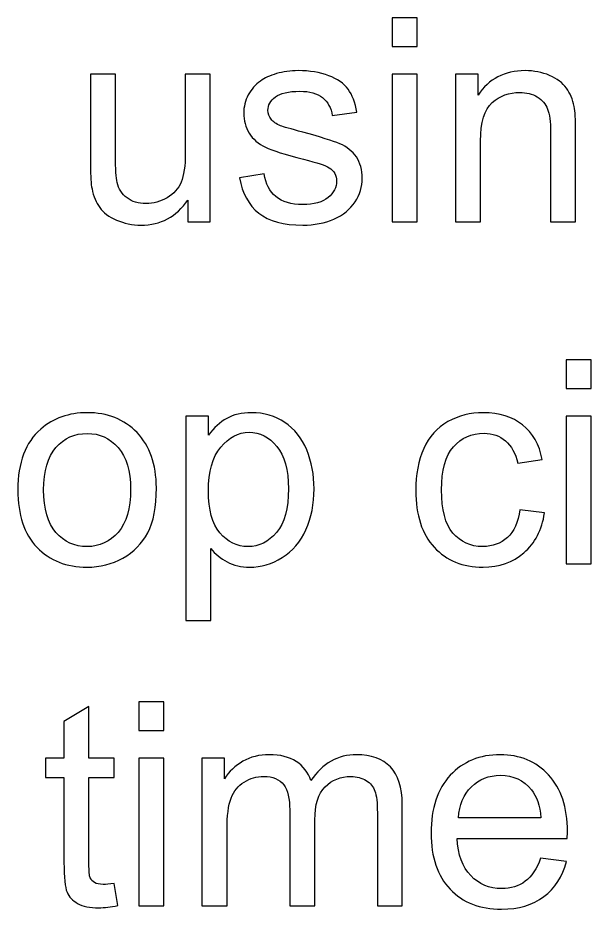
# Model space of a CAD drawing. Header units: centimetres. Extents: x -233 to -82, y 123 to 153.
# Drawn here: x -166.408 to -165.699, y 148.285 to 149.388 of the extents above; entities that cross this region are included whole.
import ezdxf

# ---------------------------------------------------------------- set-up
doc = ezdxf.new("R2010")
doc.units = ezdxf.units.CM
doc.header["$MEASUREMENT"] = 0
doc.layers.add('layer 1', color=7, linetype='Continuous')

msp = doc.modelspace()

# ---------------------------------------------------------------- linework, layer by layer
at = {"layer": 'layer 1'}
for points, knots in [([(-165.9449, 149.35285), (-165.9449, 149.35285), (-165.9449, 149.38845), (-165.9449, 149.38845), (-165.9449, 149.38845), (-165.9449, 149.38845), (-165.9139, 149.38845), (-165.9139, 149.38845), (-165.9139, 149.38845), (-165.9139, 149.38845), (-165.9139, 149.35285), (-165.9139, 149.35285), (-165.9139, 149.35285), (-165.9139, 149.35285), (-165.9449, 149.35285), (-165.9449, 149.35285)], [0, 0, 0, 0, 0.2, 0.2, 0.2, 0.2, 0.4, 0.4, 0.4, 0.4, 0.6, 0.6, 0.6, 0.6, 1, 1, 1, 1]), ([(-166.1978, 149.13595), (-166.1978, 149.13595), (-166.1978, 149.16285), (-166.1978, 149.16285), (-166.1978, 149.16285), (-166.212, 149.14215), (-166.2313, 149.13185), (-166.2558, 149.13185), (-166.2558, 149.13185), (-166.2666, 149.13185), (-166.2767, 149.13395), (-166.286, 149.13805), (-166.286, 149.13805), (-166.2954, 149.14215), (-166.3024, 149.14735), (-166.3069, 149.15365), (-166.3069, 149.15365), (-166.3114, 149.15985), (-166.3146, 149.16755), (-166.3164, 149.17665), (-166.3164, 149.17665), (-166.3177, 149.18275), (-166.3183, 149.19235), (-166.3183, 149.20555), (-166.3183, 149.20555), (-166.3183, 149.20555), (-166.3183, 149.31885), (-166.3183, 149.31885), (-166.3183, 149.31885), (-166.3183, 149.31885), (-166.2873, 149.31885), (-166.2873, 149.31885), (-166.2873, 149.31885), (-166.2873, 149.31885), (-166.2873, 149.21745), (-166.2873, 149.21745), (-166.2873, 149.21745), (-166.2873, 149.20125), (-166.2867, 149.19035), (-166.2854, 149.18465), (-166.2854, 149.18465), (-166.2835, 149.17655), (-166.2793, 149.17015), (-166.273, 149.16555), (-166.273, 149.16555), (-166.2667, 149.16085), (-166.2589, 149.15855), (-166.2496, 149.15855), (-166.2496, 149.15855), (-166.2403, 149.15855), (-166.2316, 149.16095), (-166.2234, 149.16575), (-166.2234, 149.16575), (-166.2153, 149.17045), (-166.2095, 149.17695), (-166.2061, 149.18515), (-166.2061, 149.18515), (-166.2027, 149.19335), (-166.201, 149.20525), (-166.201, 149.22085), (-166.201, 149.22085), (-166.201, 149.22085), (-166.201, 149.31885), (-166.201, 149.31885), (-166.201, 149.31885), (-166.201, 149.31885), (-166.17, 149.31885), (-166.17, 149.31885), (-166.17, 149.31885), (-166.17, 149.31885), (-166.17, 149.13595), (-166.17, 149.13595), (-166.17, 149.13595), (-166.17, 149.13595), (-166.1978, 149.13595), (-166.1978, 149.13595)], [0, 0, 0, 0, 0.05, 0.05, 0.05, 0.05, 0.1, 0.1, 0.1, 0.1, 0.15, 0.15, 0.15, 0.15, 0.2, 0.2, 0.2, 0.2, 0.25, 0.25, 0.25, 0.25, 0.3, 0.3, 0.3, 0.3, 0.35, 0.35, 0.35, 0.35, 0.4, 0.4, 0.4, 0.4, 0.45, 0.45, 0.45, 0.45, 0.5, 0.5, 0.5, 0.5, 0.55, 0.55, 0.55, 0.55, 0.6, 0.6, 0.6, 0.6, 0.65, 0.65, 0.65, 0.65, 0.7, 0.7, 0.7, 0.7, 0.75, 0.75, 0.75, 0.75, 0.8, 0.8, 0.8, 0.8, 0.85, 0.85, 0.85, 0.85, 0.9, 0.9, 0.9, 0.9, 1, 1, 1, 1]), ([(-166.1338, 149.19055), (-166.1338, 149.19055), (-166.1032, 149.19535), (-166.1032, 149.19535), (-166.1032, 149.19535), (-166.1015, 149.18305), (-166.0967, 149.17365), (-166.0888, 149.16715), (-166.0888, 149.16715), (-166.0809, 149.16065), (-166.0699, 149.15735), (-166.0558, 149.15735), (-166.0558, 149.15735), (-166.0416, 149.15735), (-166.031, 149.16025), (-166.0241, 149.16605), (-166.0241, 149.16605), (-166.0172, 149.17185), (-166.0138, 149.17865), (-166.0138, 149.18645), (-166.0138, 149.18645), (-166.0138, 149.19345), (-166.0168, 149.19895), (-166.0229, 149.20295), (-166.0229, 149.20295), (-166.0272, 149.20565), (-166.0377, 149.20915), (-166.0546, 149.21345), (-166.0546, 149.21345), (-166.0773, 149.21915), (-166.0931, 149.22415), (-166.1019, 149.22835), (-166.1019, 149.22835), (-166.1107, 149.23255), (-166.1174, 149.23835), (-166.1219, 149.24575), (-166.1219, 149.24575), (-166.1264, 149.25315), (-166.1287, 149.26135), (-166.1287, 149.27035), (-166.1287, 149.27035), (-166.1287, 149.27845), (-166.1268, 149.28605), (-166.1231, 149.29295), (-166.1231, 149.29295), (-166.1194, 149.29985), (-166.1143, 149.30565), (-166.1078, 149.31025), (-166.1078, 149.31025), (-166.103, 149.31385), (-166.0964, 149.31685), (-166.0881, 149.31935), (-166.0881, 149.31935), (-166.0798, 149.32185), (-166.0708, 149.32305), (-166.0613, 149.32305), (-166.0613, 149.32305), (-166.047, 149.32305), (-166.0344, 149.32095), (-166.0235, 149.31685), (-166.0235, 149.31685), (-166.0126, 149.31275), (-166.0046, 149.30715), (-165.9994, 149.30005), (-165.9994, 149.30005), (-165.9943, 149.29295), (-165.9907, 149.28355), (-165.9888, 149.27165), (-165.9888, 149.27165), (-165.9888, 149.27165), (-166.0191, 149.26755), (-166.0191, 149.26755), (-166.0191, 149.26755), (-166.0205, 149.27695), (-166.0245, 149.28435), (-166.0311, 149.28965), (-166.0311, 149.28965), (-166.0377, 149.29495), (-166.047, 149.29755), (-166.0591, 149.29755), (-166.0591, 149.29755), (-166.0733, 149.29755), (-166.0834, 149.29525), (-166.0895, 149.29055), (-166.0895, 149.29055), (-166.0956, 149.28585), (-166.0987, 149.28025), (-166.0987, 149.27395), (-166.0987, 149.27395), (-166.0987, 149.26985), (-166.0974, 149.26625), (-166.0949, 149.26305), (-166.0949, 149.26305), (-166.0924, 149.25975), (-166.0884, 149.25695), (-166.083, 149.25485), (-166.083, 149.25485), (-166.0799, 149.25365), (-166.0708, 149.25095), (-166.0556, 149.24685), (-166.0556, 149.24685), (-166.0337, 149.24095), (-166.0184, 149.23625), (-166.0097, 149.23255), (-166.0097, 149.23255), (-166.001, 149.22885), (-165.9942, 149.22335), (-165.9893, 149.21625), (-165.9893, 149.21625), (-165.9844, 149.20915), (-165.9819, 149.20025), (-165.9819, 149.18965), (-165.9819, 149.18965), (-165.9819, 149.17935), (-165.9849, 149.16965), (-165.9909, 149.16055), (-165.9909, 149.16055), (-165.997, 149.15145), (-166.0057, 149.14435), (-166.017, 149.13935), (-166.017, 149.13935), (-166.0284, 149.13435), (-166.0413, 149.13185), (-166.0556, 149.13185), (-166.0556, 149.13185), (-166.0794, 149.13185), (-166.0975, 149.13675), (-166.11, 149.14665), (-166.11, 149.14665), (-166.1225, 149.15655), (-166.1304, 149.17115), (-166.1338, 149.19055)], [0, 0, 0, 0, 0.0294118, 0.0294118, 0.0294118, 0.0294118, 0.0588235, 0.0588235, 0.0588235, 0.0588235, 0.0882353, 0.0882353, 0.0882353, 0.0882353, 0.1176471, 0.1176471, 0.1176471, 0.1176471, 0.1470588, 0.1470588, 0.1470588, 0.1470588, 0.1764706, 0.1764706, 0.1764706, 0.1764706, 0.2058824, 0.2058824, 0.2058824, 0.2058824, 0.2352941, 0.2352941, 0.2352941, 0.2352941, 0.2647059, 0.2647059, 0.2647059, 0.2647059, 0.2941176, 0.2941176, 0.2941176, 0.2941176, 0.3235294, 0.3235294, 0.3235294, 0.3235294, 0.3529412, 0.3529412, 0.3529412, 0.3529412, 0.3823529, 0.3823529, 0.3823529, 0.3823529, 0.4117647, 0.4117647, 0.4117647, 0.4117647, 0.4411765, 0.4411765, 0.4411765, 0.4411765, 0.4705882, 0.4705882, 0.4705882, 0.4705882, 0.5, 0.5, 0.5, 0.5, 0.5294118, 0.5294118, 0.5294118, 0.5294118, 0.5588235, 0.5588235, 0.5588235, 0.5588235, 0.5882353, 0.5882353, 0.5882353, 0.5882353, 0.6176471, 0.6176471, 0.6176471, 0.6176471, 0.6470588, 0.6470588, 0.6470588, 0.6470588, 0.6764706, 0.6764706, 0.6764706, 0.6764706, 0.7058824, 0.7058824, 0.7058824, 0.7058824, 0.7352941, 0.7352941, 0.7352941, 0.7352941, 0.7647059, 0.7647059, 0.7647059, 0.7647059, 0.7941176, 0.7941176, 0.7941176, 0.7941176, 0.8235294, 0.8235294, 0.8235294, 0.8235294, 0.8529412, 0.8529412, 0.8529412, 0.8529412, 0.8823529, 0.8823529, 0.8823529, 0.8823529, 0.9117647, 0.9117647, 0.9117647, 0.9117647, 0.9411765, 0.9411765, 0.9411765, 0.9411765, 1, 1, 1, 1]), ([(-165.9449, 149.13595), (-165.9449, 149.13595), (-165.9449, 149.31885), (-165.9449, 149.31885), (-165.9449, 149.31885), (-165.9449, 149.31885), (-165.9139, 149.31885), (-165.9139, 149.31885), (-165.9139, 149.31885), (-165.9139, 149.31885), (-165.9139, 149.13595), (-165.9139, 149.13595), (-165.9139, 149.13595), (-165.9139, 149.13595), (-165.9449, 149.13595), (-165.9449, 149.13595)], [0, 0, 0, 0, 0.2, 0.2, 0.2, 0.2, 0.4, 0.4, 0.4, 0.4, 0.6, 0.6, 0.6, 0.6, 1, 1, 1, 1]), ([(-165.8666, 149.13595), (-165.8666, 149.13595), (-165.8666, 149.31885), (-165.8666, 149.31885), (-165.8666, 149.31885), (-165.8666, 149.31885), (-165.8387, 149.31885), (-165.8387, 149.31885), (-165.8387, 149.31885), (-165.8387, 149.31885), (-165.8387, 149.29285), (-165.8387, 149.29285), (-165.8387, 149.29285), (-165.8253, 149.31295), (-165.8059, 149.32305), (-165.7805, 149.32305), (-165.7805, 149.32305), (-165.7695, 149.32305), (-165.7594, 149.32105), (-165.7501, 149.31715), (-165.7501, 149.31715), (-165.7408, 149.31315), (-165.7339, 149.30795), (-165.7293, 149.30155), (-165.7293, 149.30155), (-165.7248, 149.29505), (-165.7216, 149.28745), (-165.7197, 149.27855), (-165.7197, 149.27855), (-165.7186, 149.27285), (-165.718, 149.26275), (-165.718, 149.24845), (-165.718, 149.24845), (-165.718, 149.24845), (-165.718, 149.13595), (-165.718, 149.13595), (-165.718, 149.13595), (-165.718, 149.13595), (-165.749, 149.13595), (-165.749, 149.13595), (-165.749, 149.13595), (-165.749, 149.13595), (-165.749, 149.24725), (-165.749, 149.24725), (-165.749, 149.24725), (-165.749, 149.25985), (-165.7502, 149.26925), (-165.7526, 149.27555), (-165.7526, 149.27555), (-165.755, 149.28185), (-165.7593, 149.28685), (-165.7654, 149.29055), (-165.7654, 149.29055), (-165.7716, 149.29425), (-165.7788, 149.29615), (-165.7871, 149.29615), (-165.7871, 149.29615), (-165.8003, 149.29615), (-165.8117, 149.29195), (-165.8212, 149.28355), (-165.8212, 149.28355), (-165.8308, 149.27515), (-165.8356, 149.25925), (-165.8356, 149.23585), (-165.8356, 149.23585), (-165.8356, 149.23585), (-165.8356, 149.13595), (-165.8356, 149.13595), (-165.8356, 149.13595), (-165.8356, 149.13595), (-165.8666, 149.13595), (-165.8666, 149.13595)], [0, 0, 0, 0, 0.0526316, 0.0526316, 0.0526316, 0.0526316, 0.1052632, 0.1052632, 0.1052632, 0.1052632, 0.1578947, 0.1578947, 0.1578947, 0.1578947, 0.2105263, 0.2105263, 0.2105263, 0.2105263, 0.2631579, 0.2631579, 0.2631579, 0.2631579, 0.3157895, 0.3157895, 0.3157895, 0.3157895, 0.3684211, 0.3684211, 0.3684211, 0.3684211, 0.4210526, 0.4210526, 0.4210526, 0.4210526, 0.4736842, 0.4736842, 0.4736842, 0.4736842, 0.5263158, 0.5263158, 0.5263158, 0.5263158, 0.5789474, 0.5789474, 0.5789474, 0.5789474, 0.6315789, 0.6315789, 0.6315789, 0.6315789, 0.6842105, 0.6842105, 0.6842105, 0.6842105, 0.7368421, 0.7368421, 0.7368421, 0.7368421, 0.7894737, 0.7894737, 0.7894737, 0.7894737, 0.8421053, 0.8421053, 0.8421053, 0.8421053, 0.8947368, 0.8947368, 0.8947368, 0.8947368, 1, 1, 1, 1]), ([(-165.7297, 148.92951), (-165.7297, 148.92951), (-165.7297, 148.96511), (-165.7297, 148.96511), (-165.7297, 148.96511), (-165.7297, 148.96511), (-165.6987, 148.96511), (-165.6987, 148.96511), (-165.6987, 148.96511), (-165.6987, 148.96511), (-165.6987, 148.92951), (-165.6987, 148.92951), (-165.6987, 148.92951), (-165.6987, 148.92951), (-165.7297, 148.92951), (-165.7297, 148.92951)], [0, 0, 0, 0, 0.2, 0.2, 0.2, 0.2, 0.4, 0.4, 0.4, 0.4, 0.6, 0.6, 0.6, 0.6, 1, 1, 1, 1]), ([(-166.4082, 148.80411), (-166.4082, 148.83801), (-166.3988, 148.86301), (-166.3799, 148.87931), (-166.3799, 148.87931), (-166.3642, 148.89291), (-166.345, 148.89971), (-166.3224, 148.89971), (-166.3224, 148.89971), (-166.2973, 148.89971), (-166.2767, 148.89151), (-166.2607, 148.87501), (-166.2607, 148.87501), (-166.2448, 148.85851), (-166.2368, 148.83571), (-166.2368, 148.80671), (-166.2368, 148.80671), (-166.2368, 148.78311), (-166.2403, 148.76461), (-166.2474, 148.75111), (-166.2474, 148.75111), (-166.2545, 148.73761), (-166.2647, 148.72721), (-166.2782, 148.71971), (-166.2782, 148.71971), (-166.2917, 148.71221), (-166.3065, 148.70851), (-166.3224, 148.70851), (-166.3224, 148.70851), (-166.348, 148.70851), (-166.3687, 148.71671), (-166.3845, 148.73311), (-166.3845, 148.73311), (-166.4003, 148.74951), (-166.4082, 148.77321), (-166.4082, 148.80411)], [0, 0, 0, 0, 0.1, 0.1, 0.1, 0.1, 0.2, 0.2, 0.2, 0.2, 0.3, 0.3, 0.3, 0.3, 0.4, 0.4, 0.4, 0.4, 0.5, 0.5, 0.5, 0.5, 0.6, 0.6, 0.6, 0.6, 0.7, 0.7, 0.7, 0.7, 0.8, 0.8, 0.8, 0.8, 1, 1, 1, 1]), ([(-166.2004, 148.64251), (-166.2004, 148.64251), (-166.2004, 148.89551), (-166.2004, 148.89551), (-166.2004, 148.89551), (-166.2004, 148.89551), (-166.1722, 148.89551), (-166.1722, 148.89551), (-166.1722, 148.89551), (-166.1722, 148.89551), (-166.1722, 148.87181), (-166.1722, 148.87181), (-166.1722, 148.87181), (-166.1655, 148.88111), (-166.158, 148.88801), (-166.1496, 148.89271), (-166.1496, 148.89271), (-166.1413, 148.89741), (-166.1311, 148.89971), (-166.1191, 148.89971), (-166.1191, 148.89971), (-166.1035, 148.89971), (-166.0897, 148.89571), (-166.0778, 148.88771), (-166.0778, 148.88771), (-166.0659, 148.87961), (-166.0568, 148.86831), (-166.0507, 148.85361), (-166.0507, 148.85361), (-166.0446, 148.83891), (-166.0416, 148.82291), (-166.0416, 148.80541), (-166.0416, 148.80541), (-166.0416, 148.78671), (-166.045, 148.76991), (-166.0517, 148.75491), (-166.0517, 148.75491), (-166.0584, 148.73991), (-166.0682, 148.72841), (-166.081, 148.72051), (-166.081, 148.72051), (-166.0938, 148.71251), (-166.1073, 148.70851), (-166.1214, 148.70851), (-166.1214, 148.70851), (-166.1317, 148.70851), (-166.141, 148.71071), (-166.1492, 148.71511), (-166.1492, 148.71511), (-166.1574, 148.71941), (-166.1641, 148.72491), (-166.1694, 148.73151), (-166.1694, 148.73151), (-166.1694, 148.73151), (-166.1694, 148.64251), (-166.1694, 148.64251), (-166.1694, 148.64251), (-166.1694, 148.64251), (-166.2004, 148.64251), (-166.2004, 148.64251)], [0, 0, 0, 0, 0.0625, 0.0625, 0.0625, 0.0625, 0.125, 0.125, 0.125, 0.125, 0.1875, 0.1875, 0.1875, 0.1875, 0.25, 0.25, 0.25, 0.25, 0.3125, 0.3125, 0.3125, 0.3125, 0.375, 0.375, 0.375, 0.375, 0.4375, 0.4375, 0.4375, 0.4375, 0.5, 0.5, 0.5, 0.5, 0.5625, 0.5625, 0.5625, 0.5625, 0.625, 0.625, 0.625, 0.625, 0.6875, 0.6875, 0.6875, 0.6875, 0.75, 0.75, 0.75, 0.75, 0.8125, 0.8125, 0.8125, 0.8125, 0.875, 0.875, 0.875, 0.875, 1, 1, 1, 1]), ([(-165.7869, 148.77961), (-165.7869, 148.77961), (-165.7564, 148.77561), (-165.7564, 148.77561), (-165.7564, 148.77561), (-165.7597, 148.75461), (-165.7682, 148.73821), (-165.7819, 148.72631), (-165.7819, 148.72631), (-165.7956, 148.71441), (-165.8125, 148.70851), (-165.8325, 148.70851), (-165.8325, 148.70851), (-165.8576, 148.70851), (-165.8777, 148.71671), (-165.8929, 148.73311), (-165.8929, 148.73311), (-165.9081, 148.74941), (-165.9157, 148.77291), (-165.9157, 148.80341), (-165.9157, 148.80341), (-165.9157, 148.82311), (-165.9124, 148.84041), (-165.9059, 148.85521), (-165.9059, 148.85521), (-165.8994, 148.87001), (-165.8894, 148.88111), (-165.876, 148.88861), (-165.876, 148.88861), (-165.8626, 148.89601), (-165.848, 148.89971), (-165.8323, 148.89971), (-165.8323, 148.89971), (-165.8124, 148.89971), (-165.7962, 148.89471), (-165.7836, 148.88461), (-165.7836, 148.88461), (-165.771, 148.87451), (-165.7629, 148.86031), (-165.7593, 148.84181), (-165.7593, 148.84181), (-165.7593, 148.84181), (-165.7895, 148.83711), (-165.7895, 148.83711), (-165.7895, 148.83711), (-165.7924, 148.84941), (-165.7974, 148.85871), (-165.8047, 148.86491), (-165.8047, 148.86491), (-165.812, 148.87111), (-165.8208, 148.87421), (-165.8311, 148.87421), (-165.8311, 148.87421), (-165.8468, 148.87421), (-165.8595, 148.86861), (-165.8692, 148.85741), (-165.8692, 148.85741), (-165.879, 148.84621), (-165.8839, 148.82851), (-165.8839, 148.80421), (-165.8839, 148.80421), (-165.8839, 148.77971), (-165.8792, 148.76181), (-165.8697, 148.75071), (-165.8697, 148.75071), (-165.8603, 148.73961), (-165.848, 148.73401), (-165.8329, 148.73401), (-165.8329, 148.73401), (-165.8207, 148.73401), (-165.8105, 148.73771), (-165.8023, 148.74521), (-165.8023, 148.74521), (-165.7942, 148.75271), (-165.789, 148.76411), (-165.7869, 148.77961)], [0, 0, 0, 0, 0.05, 0.05, 0.05, 0.05, 0.1, 0.1, 0.1, 0.1, 0.15, 0.15, 0.15, 0.15, 0.2, 0.2, 0.2, 0.2, 0.25, 0.25, 0.25, 0.25, 0.3, 0.3, 0.3, 0.3, 0.35, 0.35, 0.35, 0.35, 0.4, 0.4, 0.4, 0.4, 0.45, 0.45, 0.45, 0.45, 0.5, 0.5, 0.5, 0.5, 0.55, 0.55, 0.55, 0.55, 0.6, 0.6, 0.6, 0.6, 0.65, 0.65, 0.65, 0.65, 0.7, 0.7, 0.7, 0.7, 0.75, 0.75, 0.75, 0.75, 0.8, 0.8, 0.8, 0.8, 0.85, 0.85, 0.85, 0.85, 0.9, 0.9, 0.9, 0.9, 1, 1, 1, 1]), ([(-165.7297, 148.71261), (-165.7297, 148.71261), (-165.7297, 148.89551), (-165.7297, 148.89551), (-165.7297, 148.89551), (-165.7297, 148.89551), (-165.6987, 148.89551), (-165.6987, 148.89551), (-165.6987, 148.89551), (-165.6987, 148.89551), (-165.6987, 148.71261), (-165.6987, 148.71261), (-165.6987, 148.71261), (-165.6987, 148.71261), (-165.7297, 148.71261), (-165.7297, 148.71261)], [0, 0, 0, 0, 0.2, 0.2, 0.2, 0.2, 0.4, 0.4, 0.4, 0.4, 0.6, 0.6, 0.6, 0.6, 1, 1, 1, 1]), ([(-166.1724, 148.80301), (-166.1724, 148.77951), (-166.1676, 148.76211), (-166.1581, 148.75091), (-166.1581, 148.75091), (-166.1486, 148.73961), (-166.137, 148.73401), (-166.1234, 148.73401), (-166.1234, 148.73401), (-166.1097, 148.73401), (-166.0979, 148.73981), (-166.088, 148.75151), (-166.088, 148.75151), (-166.0782, 148.76311), (-166.0733, 148.78111), (-166.0733, 148.80561), (-166.0733, 148.80561), (-166.0733, 148.82891), (-166.0781, 148.84641), (-166.0877, 148.85801), (-166.0877, 148.85801), (-166.0973, 148.86961), (-166.1088, 148.87541), (-166.1221, 148.87541), (-166.1221, 148.87541), (-166.1353, 148.87541), (-166.147, 148.86921), (-166.1571, 148.85691), (-166.1571, 148.85691), (-166.1673, 148.84451), (-166.1724, 148.82651), (-166.1724, 148.80301)], [0, 0, 0, 0, 0.1111111, 0.1111111, 0.1111111, 0.1111111, 0.2222222, 0.2222222, 0.2222222, 0.2222222, 0.3333333, 0.3333333, 0.3333333, 0.3333333, 0.4444444, 0.4444444, 0.4444444, 0.4444444, 0.5555556, 0.5555556, 0.5555556, 0.5555556, 0.6666667, 0.6666667, 0.6666667, 0.6666667, 0.7777778, 0.7777778, 0.7777778, 0.7777778, 1, 1, 1, 1]), ([(-166.3763, 148.80411), (-166.3763, 148.78061), (-166.3712, 148.76311), (-166.361, 148.75151), (-166.361, 148.75151), (-166.3508, 148.73981), (-166.3379, 148.73401), (-166.3224, 148.73401), (-166.3224, 148.73401), (-166.307, 148.73401), (-166.2942, 148.73991), (-166.284, 148.75161), (-166.284, 148.75161), (-166.2738, 148.76331), (-166.2687, 148.78111), (-166.2687, 148.80511), (-166.2687, 148.80511), (-166.2687, 148.82771), (-166.2738, 148.84481), (-166.2841, 148.85651), (-166.2841, 148.85651), (-166.2944, 148.86821), (-166.3071, 148.87401), (-166.3224, 148.87401), (-166.3224, 148.87401), (-166.3379, 148.87401), (-166.3508, 148.86821), (-166.361, 148.85661), (-166.361, 148.85661), (-166.3712, 148.84501), (-166.3763, 148.82751), (-166.3763, 148.80411)], [0, 0, 0, 0, 0.1111111, 0.1111111, 0.1111111, 0.1111111, 0.2222222, 0.2222222, 0.2222222, 0.2222222, 0.3333333, 0.3333333, 0.3333333, 0.3333333, 0.4444444, 0.4444444, 0.4444444, 0.4444444, 0.5555556, 0.5555556, 0.5555556, 0.5555556, 0.6666667, 0.6666667, 0.6666667, 0.6666667, 0.7777778, 0.7777778, 0.7777778, 0.7777778, 1, 1, 1, 1]), ([(-166.289, 148.31698), (-166.289, 148.31698), (-166.2846, 148.28958), (-166.2846, 148.28958), (-166.2846, 148.28958), (-166.2933, 148.28778), (-166.3011, 148.28688), (-166.308, 148.28688), (-166.308, 148.28688), (-166.3193, 148.28688), (-166.328, 148.28868), (-166.3342, 148.29228), (-166.3342, 148.29228), (-166.3404, 148.29578), (-166.3448, 148.30048), (-166.3473, 148.30628), (-166.3473, 148.30628), (-166.3498, 148.31208), (-166.3511, 148.32428), (-166.3511, 148.34288), (-166.3511, 148.34288), (-166.3511, 148.34288), (-166.3511, 148.44808), (-166.3511, 148.44808), (-166.3511, 148.44808), (-166.3511, 148.44808), (-166.3738, 148.44808), (-166.3738, 148.44808), (-166.3738, 148.44808), (-166.3738, 148.44808), (-166.3738, 148.47218), (-166.3738, 148.47218), (-166.3738, 148.47218), (-166.3738, 148.47218), (-166.3511, 148.47218), (-166.3511, 148.47218), (-166.3511, 148.47218), (-166.3511, 148.47218), (-166.3511, 148.51748), (-166.3511, 148.51748), (-166.3511, 148.51748), (-166.3511, 148.51748), (-166.3202, 148.53608), (-166.3202, 148.53608), (-166.3202, 148.53608), (-166.3202, 148.53608), (-166.3202, 148.47218), (-166.3202, 148.47218), (-166.3202, 148.47218), (-166.3202, 148.47218), (-166.289, 148.47218), (-166.289, 148.47218), (-166.289, 148.47218), (-166.289, 148.47218), (-166.289, 148.44808), (-166.289, 148.44808), (-166.289, 148.44808), (-166.289, 148.44808), (-166.3202, 148.44808), (-166.3202, 148.44808), (-166.3202, 148.44808), (-166.3202, 148.44808), (-166.3202, 148.34108), (-166.3202, 148.34108), (-166.3202, 148.34108), (-166.3202, 148.33228), (-166.3197, 148.32658), (-166.3186, 148.32408), (-166.3186, 148.32408), (-166.3175, 148.32158), (-166.3157, 148.31958), (-166.3132, 148.31808), (-166.3132, 148.31808), (-166.3107, 148.31658), (-166.3072, 148.31578), (-166.3027, 148.31578), (-166.3027, 148.31578), (-166.2992, 148.31578), (-166.2947, 148.31618), (-166.289, 148.31698)], [0, 0, 0, 0, 0.047619, 0.047619, 0.047619, 0.047619, 0.0952381, 0.0952381, 0.0952381, 0.0952381, 0.1428571, 0.1428571, 0.1428571, 0.1428571, 0.1904762, 0.1904762, 0.1904762, 0.1904762, 0.2380952, 0.2380952, 0.2380952, 0.2380952, 0.2857143, 0.2857143, 0.2857143, 0.2857143, 0.3333333, 0.3333333, 0.3333333, 0.3333333, 0.3809524, 0.3809524, 0.3809524, 0.3809524, 0.4285714, 0.4285714, 0.4285714, 0.4285714, 0.4761905, 0.4761905, 0.4761905, 0.4761905, 0.5238095, 0.5238095, 0.5238095, 0.5238095, 0.5714286, 0.5714286, 0.5714286, 0.5714286, 0.6190476, 0.6190476, 0.6190476, 0.6190476, 0.6666667, 0.6666667, 0.6666667, 0.6666667, 0.7142857, 0.7142857, 0.7142857, 0.7142857, 0.7619048, 0.7619048, 0.7619048, 0.7619048, 0.8095238, 0.8095238, 0.8095238, 0.8095238, 0.8571429, 0.8571429, 0.8571429, 0.8571429, 0.9047619, 0.9047619, 0.9047619, 0.9047619, 1, 1, 1, 1]), ([(-166.2586, 148.50618), (-166.2586, 148.50618), (-166.2586, 148.54178), (-166.2586, 148.54178), (-166.2586, 148.54178), (-166.2586, 148.54178), (-166.2276, 148.54178), (-166.2276, 148.54178), (-166.2276, 148.54178), (-166.2276, 148.54178), (-166.2276, 148.50618), (-166.2276, 148.50618), (-166.2276, 148.50618), (-166.2276, 148.50618), (-166.2586, 148.50618), (-166.2586, 148.50618)], [0, 0, 0, 0, 0.2, 0.2, 0.2, 0.2, 0.4, 0.4, 0.4, 0.4, 0.6, 0.6, 0.6, 0.6, 1, 1, 1, 1]), ([(-166.2586, 148.28928), (-166.2586, 148.28928), (-166.2586, 148.47218), (-166.2586, 148.47218), (-166.2586, 148.47218), (-166.2586, 148.47218), (-166.2276, 148.47218), (-166.2276, 148.47218), (-166.2276, 148.47218), (-166.2276, 148.47218), (-166.2276, 148.28928), (-166.2276, 148.28928), (-166.2276, 148.28928), (-166.2276, 148.28928), (-166.2586, 148.28928), (-166.2586, 148.28928)], [0, 0, 0, 0, 0.2, 0.2, 0.2, 0.2, 0.4, 0.4, 0.4, 0.4, 0.6, 0.6, 0.6, 0.6, 1, 1, 1, 1]), ([(-166.1803, 148.28928), (-166.1803, 148.28928), (-166.1803, 148.47218), (-166.1803, 148.47218), (-166.1803, 148.47218), (-166.1803, 148.47218), (-166.1526, 148.47218), (-166.1526, 148.47218), (-166.1526, 148.47218), (-166.1526, 148.47218), (-166.1526, 148.44658), (-166.1526, 148.44658), (-166.1526, 148.44658), (-166.1469, 148.45548), (-166.1392, 148.46268), (-166.1297, 148.46818), (-166.1297, 148.46818), (-166.1202, 148.47368), (-166.1093, 148.47638), (-166.0971, 148.47638), (-166.0971, 148.47638), (-166.0836, 148.47638), (-166.0725, 148.47358), (-166.0638, 148.46798), (-166.0638, 148.46798), (-166.0551, 148.46228), (-166.049, 148.45438), (-166.0455, 148.44428), (-166.0455, 148.44428), (-166.031, 148.46568), (-166.0122, 148.47638), (-165.989, 148.47638), (-165.989, 148.47638), (-165.9709, 148.47638), (-165.9569, 148.47138), (-165.9471, 148.46128), (-165.9471, 148.46128), (-165.9374, 148.45118), (-165.9325, 148.43578), (-165.9325, 148.41488), (-165.9325, 148.41488), (-165.9325, 148.41488), (-165.9325, 148.28928), (-165.9325, 148.28928), (-165.9325, 148.28928), (-165.9325, 148.28928), (-165.9633, 148.28928), (-165.9633, 148.28928), (-165.9633, 148.28928), (-165.9633, 148.28928), (-165.9633, 148.40448), (-165.9633, 148.40448), (-165.9633, 148.40448), (-165.9633, 148.41688), (-165.9643, 148.42578), (-165.9663, 148.43128), (-165.9663, 148.43128), (-165.9683, 148.43678), (-165.9719, 148.44118), (-165.9772, 148.44448), (-165.9772, 148.44448), (-165.9825, 148.44778), (-165.9888, 148.44948), (-165.9959, 148.44948), (-165.9959, 148.44948), (-166.0088, 148.44948), (-166.0194, 148.44518), (-166.0279, 148.43668), (-166.0279, 148.43668), (-166.0364, 148.42808), (-166.0406, 148.41438), (-166.0406, 148.39558), (-166.0406, 148.39558), (-166.0406, 148.39558), (-166.0406, 148.28928), (-166.0406, 148.28928), (-166.0406, 148.28928), (-166.0406, 148.28928), (-166.0717, 148.28928), (-166.0717, 148.28928), (-166.0717, 148.28928), (-166.0717, 148.28928), (-166.0717, 148.40818), (-166.0717, 148.40818), (-166.0717, 148.40818), (-166.0717, 148.42188), (-166.0742, 148.43228), (-166.0792, 148.43918), (-166.0792, 148.43918), (-166.0843, 148.44608), (-166.0925, 148.44948), (-166.104, 148.44948), (-166.104, 148.44948), (-166.1127, 148.44948), (-166.1208, 148.44718), (-166.1282, 148.44258), (-166.1282, 148.44258), (-166.1356, 148.43798), (-166.141, 148.43128), (-166.1443, 148.42248), (-166.1443, 148.42248), (-166.1476, 148.41358), (-166.1493, 148.40088), (-166.1493, 148.38418), (-166.1493, 148.38418), (-166.1493, 148.38418), (-166.1493, 148.28928), (-166.1493, 148.28928), (-166.1493, 148.28928), (-166.1493, 148.28928), (-166.1803, 148.28928), (-166.1803, 148.28928)], [0, 0, 0, 0, 0.0344828, 0.0344828, 0.0344828, 0.0344828, 0.0689655, 0.0689655, 0.0689655, 0.0689655, 0.1034483, 0.1034483, 0.1034483, 0.1034483, 0.137931, 0.137931, 0.137931, 0.137931, 0.1724138, 0.1724138, 0.1724138, 0.1724138, 0.2068966, 0.2068966, 0.2068966, 0.2068966, 0.2413793, 0.2413793, 0.2413793, 0.2413793, 0.2758621, 0.2758621, 0.2758621, 0.2758621, 0.3103448, 0.3103448, 0.3103448, 0.3103448, 0.3448276, 0.3448276, 0.3448276, 0.3448276, 0.3793103, 0.3793103, 0.3793103, 0.3793103, 0.4137931, 0.4137931, 0.4137931, 0.4137931, 0.4482759, 0.4482759, 0.4482759, 0.4482759, 0.4827586, 0.4827586, 0.4827586, 0.4827586, 0.5172414, 0.5172414, 0.5172414, 0.5172414, 0.5517241, 0.5517241, 0.5517241, 0.5517241, 0.5862069, 0.5862069, 0.5862069, 0.5862069, 0.6206897, 0.6206897, 0.6206897, 0.6206897, 0.6551724, 0.6551724, 0.6551724, 0.6551724, 0.6896552, 0.6896552, 0.6896552, 0.6896552, 0.7241379, 0.7241379, 0.7241379, 0.7241379, 0.7586207, 0.7586207, 0.7586207, 0.7586207, 0.7931034, 0.7931034, 0.7931034, 0.7931034, 0.8275862, 0.8275862, 0.8275862, 0.8275862, 0.862069, 0.862069, 0.862069, 0.862069, 0.8965517, 0.8965517, 0.8965517, 0.8965517, 0.9310345, 0.9310345, 0.9310345, 0.9310345, 1, 1, 1, 1]), ([(-165.7612, 148.34818), (-165.7612, 148.34818), (-165.7292, 148.34418), (-165.7292, 148.34418), (-165.7292, 148.34418), (-165.7343, 148.32548), (-165.7436, 148.31098), (-165.7573, 148.30068), (-165.7573, 148.30068), (-165.771, 148.29038), (-165.7884, 148.28518), (-165.8096, 148.28518), (-165.8096, 148.28518), (-165.8364, 148.28518), (-165.8576, 148.29338), (-165.8733, 148.30988), (-165.8733, 148.30988), (-165.889, 148.32638), (-165.8968, 148.34948), (-165.8968, 148.37918), (-165.8968, 148.37918), (-165.8968, 148.40998), (-165.8889, 148.43388), (-165.873, 148.45088), (-165.873, 148.45088), (-165.8571, 148.46788), (-165.8366, 148.47638), (-165.8113, 148.47638), (-165.8113, 148.47638), (-165.7869, 148.47638), (-165.7669, 148.46808), (-165.7514, 148.45138), (-165.7514, 148.45138), (-165.7359, 148.43468), (-165.7281, 148.41128), (-165.7281, 148.38108), (-165.7281, 148.38108), (-165.7281, 148.37928), (-165.7282, 148.37648), (-165.7283, 148.37278), (-165.7283, 148.37278), (-165.7283, 148.37278), (-165.8647, 148.37278), (-165.8647, 148.37278), (-165.8647, 148.37278), (-165.8636, 148.35268), (-165.8579, 148.33738), (-165.8477, 148.32668), (-165.8477, 148.32668), (-165.8375, 148.31598), (-165.8247, 148.31068), (-165.8094, 148.31068), (-165.8094, 148.31068), (-165.7981, 148.31068), (-165.7884, 148.31368), (-165.7803, 148.31968), (-165.7803, 148.31968), (-165.7723, 148.32558), (-165.7659, 148.33508), (-165.7612, 148.34818)], [0, 0, 0, 0, 0.0625, 0.0625, 0.0625, 0.0625, 0.125, 0.125, 0.125, 0.125, 0.1875, 0.1875, 0.1875, 0.1875, 0.25, 0.25, 0.25, 0.25, 0.3125, 0.3125, 0.3125, 0.3125, 0.375, 0.375, 0.375, 0.375, 0.4375, 0.4375, 0.4375, 0.4375, 0.5, 0.5, 0.5, 0.5, 0.5625, 0.5625, 0.5625, 0.5625, 0.625, 0.625, 0.625, 0.625, 0.6875, 0.6875, 0.6875, 0.6875, 0.75, 0.75, 0.75, 0.75, 0.8125, 0.8125, 0.8125, 0.8125, 0.875, 0.875, 0.875, 0.875, 1, 1, 1, 1]), ([(-165.863, 148.39828), (-165.863, 148.39828), (-165.7609, 148.39828), (-165.7609, 148.39828), (-165.7609, 148.39828), (-165.7622, 148.41368), (-165.7661, 148.42528), (-165.7726, 148.43298), (-165.7726, 148.43298), (-165.7825, 148.44488), (-165.7953, 148.45088), (-165.811, 148.45088), (-165.811, 148.45088), (-165.8253, 148.45088), (-165.8372, 148.44608), (-165.8469, 148.43658), (-165.8469, 148.43658), (-165.8566, 148.42708), (-165.862, 148.41428), (-165.863, 148.39828)], [0, 0, 0, 0, 0.1666667, 0.1666667, 0.1666667, 0.1666667, 0.3333333, 0.3333333, 0.3333333, 0.3333333, 0.5, 0.5, 0.5, 0.5, 0.6666667, 0.6666667, 0.6666667, 0.6666667, 1, 1, 1, 1])]:
    msp.add_open_spline(points, degree=3, knots=knots, dxfattribs=at)

doc.saveas('drawing.dxf')
